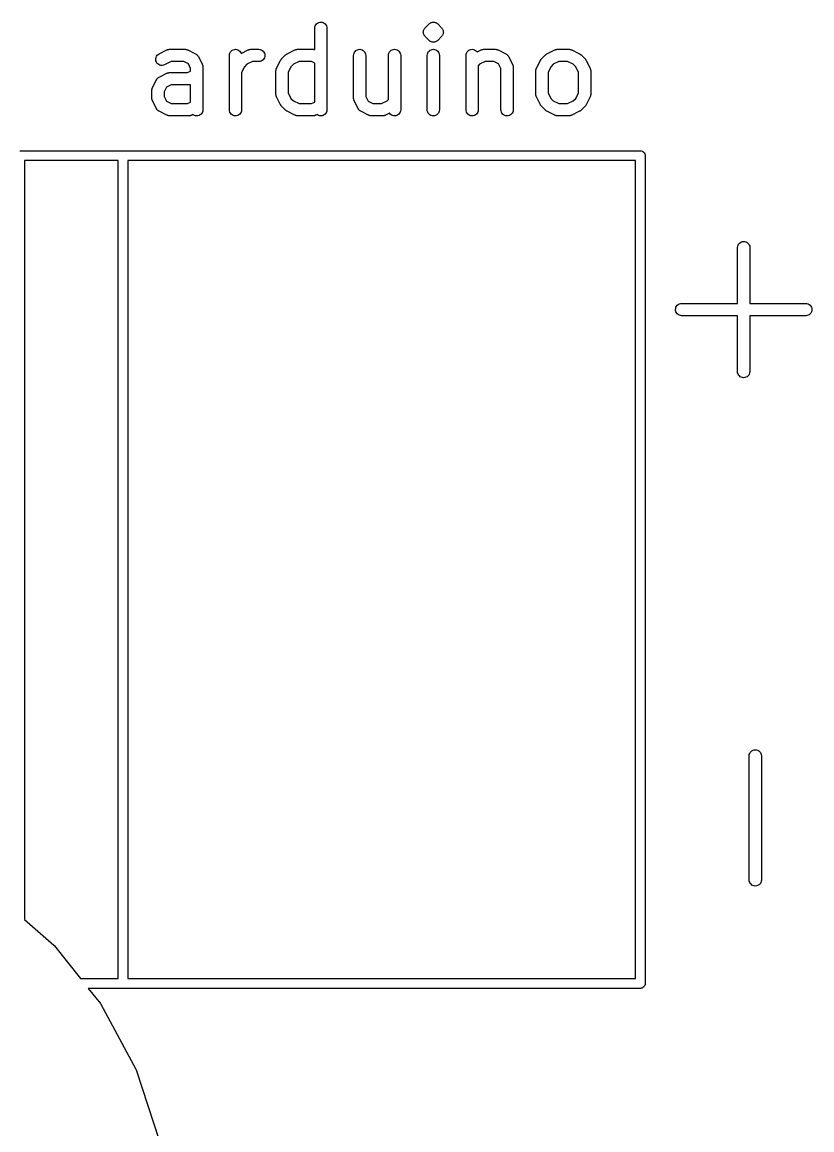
# Model space of a CAD drawing. Extents: x 85 to 121.7, y -96.4 to -70.
# Drawn here: x 112.05 to 121.74, y -83.58 to -69.99 of the extents above; entities that cross this region are included whole.
import ezdxf

# ---------------------------------------------------------------- set-up
doc = ezdxf.new("R2010")
doc.units = 0
doc.header["$MEASUREMENT"] = 0
doc.layers.add('BLACK', color=7, linetype='CONTINUOUS')

msp = doc.modelspace()

# ---------------------------------------------------------------- linework, layer by layer
at = {"layer": 'BLACK', "linetype": 'CONTINUOUS'}
for p, q in [((115.651, -70.022), (115.66, -70.0108)), ((115.66, -70.0108), (115.672, -70.0016)), ((115.672, -70.0016), (115.685, -69.9948)), ((115.685, -69.9948), (115.699, -69.9907)), ((115.699, -69.9907), (115.713, -69.9894)), ((115.713, -69.9894), (115.728, -69.9909)), ((115.728, -69.9909), (115.742, -69.9952)), ((115.742, -69.9952), (115.755, -70.0022)), ((115.755, -70.0022), (115.766, -70.0115)), ((115.766, -70.0115), (115.775, -70.0229)), ((116.993, -70.059), (117.041, -70.0113)), ((117.041, -70.0108), (117.042, -70.0106)), ((117.041, -70.011), (117.041, -70.0108)), ((117.041, -70.0108), (117.041, -70.0108)), ((117.041, -70.0108), (117.041, -70.0108)), ((117.041, -70.0113), (117.041, -70.011)), ((117.041, -70.011), (117.041, -70.011)), ((117.041, -70.011), (117.041, -70.011)), ((117.042, -70.0106), (117.047, -70.0062)), ((117.047, -70.0062), (117.053, -70.0018)), ((117.053, -70.0015), (117.059, -69.9983)), ((117.053, -70.0016), (117.053, -70.0015)), ((117.053, -70.0017), (117.053, -70.0016)), ((117.053, -70.0016), (117.053, -70.0016)), ((117.053, -70.0018), (117.053, -70.0017)), ((117.059, -69.9983), (117.066, -69.9949)), ((117.066, -69.9947), (117.073, -69.9928)), ((117.066, -69.9948), (117.066, -69.9947)), ((117.066, -69.9949), (117.066, -69.9948)), ((117.066, -69.9948), (117.066, -69.9948)), ((117.066, -69.9949), (117.066, -69.9949)), ((117.073, -69.9928), (117.08, -69.9908)), ((117.08, -69.9907), (117.087, -69.99)), ((117.08, -69.9908), (117.08, -69.9907)), ((117.08, -69.9907), (117.08, -69.9907)), ((117.08, -69.9907), (117.08, -69.9907)), ((117.08, -69.9907), (117.08, -69.9907)), ((117.087, -69.99), (117.094, -69.9894)), ((117.094, -69.9894), (117.094, -69.9894)), ((117.094, -69.9894), (117.095, -69.9894)), ((117.094, -69.9894), (117.094, -69.9894)), ((117.095, -69.9894), (117.095, -69.9894)), ((117.095, -69.9894), (117.102, -69.9901)), ((117.102, -69.9901), (117.109, -69.9909)), ((117.109, -69.9909), (117.109, -69.9909)), ((117.109, -69.9909), (117.109, -69.9909)), ((117.109, -69.9909), (117.109, -69.991)), ((117.109, -69.991), (117.109, -69.991)), ((117.109, -69.991), (117.116, -69.9931)), ((117.116, -69.9931), (117.123, -69.9951)), ((117.123, -69.9951), (117.123, -69.9952)), ((117.123, -69.9952), (117.123, -69.9952)), ((117.123, -69.9952), (117.123, -69.9953)), ((117.123, -69.9953), (117.123, -69.9953)), ((117.123, -69.9953), (117.129, -69.9987)), ((117.129, -69.9987), (117.136, -70.0021)), ((117.136, -70.0021), (117.136, -70.0021)), ((117.136, -70.0021), (117.136, -70.0022)), ((117.136, -70.0022), (117.136, -70.0023)), ((117.136, -70.0023), (117.136, -70.0023)), ((117.136, -70.0023), (117.141, -70.0069)), ((117.141, -70.0069), (117.147, -70.0113)), ((117.147, -70.0113), (117.195, -70.059)), ((115.638, -70.0633), (115.64, -70.0488)), ((115.638, -70.0644), (115.638, -70.0633)), ((115.638, -70.3255), (115.638, -70.0644)), ((115.64, -70.0488), (115.644, -70.0348)), ((115.644, -70.0348), (115.651, -70.022)), ((115.775, -70.0229), (115.782, -70.0358)), ((115.782, -70.0358), (115.787, -70.0498)), ((115.787, -70.0498), (115.788, -70.0644)), ((115.788, -70.0644), (115.788, -71.0644)), ((116.971, -70.1112), (116.972, -70.1042)), ((116.971, -70.1115), (116.971, -70.1112)), ((116.971, -70.1117), (116.971, -70.1115)), ((116.972, -70.1187), (116.971, -70.1117)), ((116.972, -70.1042), (116.973, -70.0972)), ((116.973, -70.1258), (116.972, -70.1187)), ((116.973, -70.0967), (116.975, -70.0899)), ((116.973, -70.0969), (116.973, -70.0967)), ((116.973, -70.0972), (116.973, -70.0969)), ((116.973, -70.1261), (116.973, -70.1258)), ((116.973, -70.1263), (116.973, -70.1261)), ((116.975, -70.133), (116.973, -70.1263)), ((116.975, -70.0899), (116.977, -70.0832)), ((116.977, -70.1399), (116.975, -70.133)), ((116.977, -70.0827), (116.981, -70.0765)), ((116.977, -70.0829), (116.977, -70.0827)), ((116.977, -70.0832), (116.977, -70.0829)), ((116.977, -70.1401), (116.977, -70.1399)), ((116.977, -70.1403), (116.977, -70.1401)), ((116.98, -70.1466), (116.977, -70.1403)), ((116.983, -70.1528), (116.98, -70.1466)), ((116.981, -70.0765), (116.984, -70.0703)), ((116.984, -70.0698), (116.989, -70.0644)), ((116.984, -70.0701), (116.984, -70.0698)), ((116.984, -70.0703), (116.984, -70.0701)), ((116.989, -70.0644), (116.993, -70.059)), ((117.195, -70.059), (117.195, -70.0593)), ((117.195, -70.0593), (117.195, -70.0593)), ((117.195, -70.0593), (117.195, -70.0593)), ((117.195, -70.0593), (117.195, -70.0597)), ((117.195, -70.0597), (117.2, -70.0653)), ((117.2, -70.0653), (117.204, -70.0707)), ((117.204, -70.0707), (117.204, -70.0709)), ((117.204, -70.0709), (117.204, -70.0712)), ((117.204, -70.0712), (117.208, -70.0775)), ((117.207, -70.1475), (117.204, -70.1537)), ((117.211, -70.1413), (117.207, -70.1475)), ((117.208, -70.0775), (117.211, -70.0837)), ((117.211, -70.0837), (117.211, -70.0839)), ((117.211, -70.0839), (117.211, -70.0841)), ((117.211, -70.0841), (117.213, -70.091)), ((117.213, -70.134), (117.211, -70.1408)), ((117.211, -70.1408), (117.211, -70.1411)), ((117.211, -70.1411), (117.211, -70.1413)), ((117.213, -70.091), (117.215, -70.0977)), ((117.215, -70.1273), (117.213, -70.134)), ((117.215, -70.0977), (117.215, -70.0979)), ((117.215, -70.0979), (117.215, -70.0982)), ((117.215, -70.0982), (117.216, -70.1052)), ((117.216, -70.1197), (117.215, -70.1268)), ((117.215, -70.1268), (117.215, -70.1271)), ((117.215, -70.1271), (117.215, -70.1273)), ((117.216, -70.1052), (117.217, -70.1123)), ((117.217, -70.1123), (117.216, -70.1125)), ((117.216, -70.1125), (117.217, -70.1128)), ((117.217, -70.1128), (117.216, -70.1197)), ((116.984, -70.1531), (116.983, -70.1528)), ((116.984, -70.1533), (116.984, -70.1531)), ((116.988, -70.1588), (116.984, -70.1533)), ((116.993, -70.1643), (116.988, -70.1588)), ((116.993, -70.1646), (116.993, -70.1643)), ((116.993, -70.1647), (116.993, -70.1646)), ((116.993, -70.165), (116.993, -70.1647)), ((116.993, -70.1647), (116.993, -70.1647)), ((117.041, -70.2127), (116.993, -70.165)), ((117.046, -70.2171), (117.041, -70.2127)), ((117.052, -70.2217), (117.046, -70.2171)), ((117.052, -70.2218), (117.052, -70.2217)), ((117.052, -70.2217), (117.052, -70.2217)), ((117.052, -70.2219), (117.052, -70.2218)), ((117.058, -70.2252), (117.052, -70.2219)), ((117.052, -70.2219), (117.052, -70.2219)), ((117.065, -70.2287), (117.058, -70.2252)), ((117.065, -70.2288), (117.065, -70.2287)), ((117.065, -70.2287), (117.065, -70.2287)), ((117.065, -70.2289), (117.065, -70.2288)), ((117.065, -70.2288), (117.065, -70.2288)), ((117.072, -70.2309), (117.065, -70.2289)), ((117.079, -70.233), (117.072, -70.2309)), ((117.079, -70.2331), (117.079, -70.233)), ((117.079, -70.233), (117.079, -70.233)), ((117.086, -70.2339), (117.079, -70.2331)), ((117.079, -70.2331), (117.079, -70.2331)), ((117.079, -70.2331), (117.079, -70.2331)), ((117.093, -70.2346), (117.086, -70.2339)), ((117.094, -70.2346), (117.093, -70.2346)), ((117.093, -70.2346), (117.093, -70.2346)), ((117.093, -70.2346), (117.093, -70.2346)), ((117.101, -70.234), (117.094, -70.2346)), ((117.094, -70.2346), (117.094, -70.2346)), ((117.108, -70.2333), (117.101, -70.234)), ((117.115, -70.2313), (117.108, -70.2332)), ((117.108, -70.2332), (117.108, -70.2333)), ((117.108, -70.2333), (117.108, -70.2333)), ((117.108, -70.2333), (117.108, -70.2333)), ((117.108, -70.2333), (117.108, -70.2333)), ((117.122, -70.2293), (117.115, -70.2313)), ((117.128, -70.2258), (117.122, -70.2291)), ((117.122, -70.2291), (117.122, -70.2291)), ((117.122, -70.2291), (117.122, -70.2292)), ((117.122, -70.2292), (117.122, -70.2292)), ((117.122, -70.2292), (117.122, -70.2293)), ((117.135, -70.2225), (117.128, -70.2258)), ((117.141, -70.2178), (117.135, -70.2222)), ((117.135, -70.2222), (117.135, -70.2223)), ((117.135, -70.2223), (117.135, -70.2224)), ((117.135, -70.2224), (117.135, -70.2224)), ((117.135, -70.2224), (117.135, -70.2225)), ((117.146, -70.2134), (117.141, -70.2178)), ((117.147, -70.213), (117.146, -70.2132)), ((117.146, -70.2132), (117.146, -70.2132)), ((117.146, -70.2132), (117.146, -70.2132)), ((117.146, -70.2132), (117.146, -70.2134)), ((117.195, -70.165), (117.147, -70.2127)), ((117.147, -70.2127), (117.147, -70.213)), ((117.147, -70.213), (117.147, -70.213)), ((117.147, -70.213), (117.147, -70.213)), ((117.199, -70.1596), (117.195, -70.165)), ((117.204, -70.1542), (117.199, -70.1596)), ((117.204, -70.1537), (117.204, -70.1539)), ((117.204, -70.1539), (117.204, -70.1542)), ((113.686, -70.4356), (113.69, -70.4214)), ((113.69, -70.4214), (113.696, -70.408)), ((113.696, -70.408), (113.704, -70.3961)), ((113.704, -70.3961), (113.715, -70.386)), ((113.715, -70.386), (113.727, -70.3783)), ((113.727, -70.3783), (113.822, -70.3306)), ((113.822, -70.3306), (113.823, -70.3302)), ((113.823, -70.3302), (113.825, -70.3294)), ((113.825, -70.3294), (113.827, -70.3284)), ((113.827, -70.3284), (113.832, -70.3269)), ((113.832, -70.3269), (113.837, -70.3251)), ((113.837, -70.3251), (113.839, -70.3248)), ((113.839, -70.3248), (113.841, -70.3241)), ((113.841, -70.3241), (113.846, -70.3236)), ((113.846, -70.3236), (113.851, -70.3228)), ((113.851, -70.3228), (113.854, -70.3229)), ((113.854, -70.3229), (113.856, -70.3227)), ((113.856, -70.3227), (114.046, -70.3227)), ((114.046, -70.3227), (114.047, -70.3227)), ((114.047, -70.3227), (114.05, -70.323)), ((114.05, -70.323), (114.052, -70.3229)), ((114.052, -70.3229), (114.057, -70.3238)), ((114.057, -70.3238), (114.062, -70.3244)), ((114.062, -70.3244), (114.064, -70.325)), ((114.064, -70.325), (114.066, -70.3254)), ((114.066, -70.3254), (114.071, -70.3272)), ((114.071, -70.3272), (114.076, -70.3288)), ((114.076, -70.3288), (114.078, -70.3298)), ((114.078, -70.3298), (114.08, -70.3306)), ((114.08, -70.3306), (114.175, -70.3783)), ((114.175, -70.3783), (114.176, -70.3787)), ((114.176, -70.3787), (114.177, -70.3796)), ((114.177, -70.3796), (114.179, -70.3803)), ((114.179, -70.3803), (114.183, -70.3836)), ((114.183, -70.3836), (114.188, -70.3867)), ((114.188, -70.3867), (114.189, -70.3878)), ((114.189, -70.3878), (114.191, -70.3888)), ((114.191, -70.3888), (114.195, -70.3929)), ((114.195, -70.3929), (114.199, -70.3969)), ((114.199, -70.3969), (114.2, -70.3982)), ((114.2, -70.3982), (114.201, -70.3994)), ((114.201, -70.3994), (114.204, -70.4042)), ((114.204, -70.4042), (114.207, -70.4089)), ((114.207, -70.4089), (114.208, -70.4104)), ((114.208, -70.4104), (114.209, -70.4118)), ((114.209, -70.4118), (114.256, -70.507)), ((114.59, -70.3967), (114.592, -70.3821)), ((114.59, -70.3977), (114.59, -70.3967)), ((114.59, -71.0644), (114.59, -70.3977)), ((114.592, -70.3821), (114.596, -70.3682)), ((114.596, -70.3682), (114.603, -70.3553)), ((114.603, -70.3553), (114.613, -70.3441)), ((114.613, -70.3441), (114.624, -70.335)), ((114.624, -70.335), (114.637, -70.3282)), ((114.637, -70.3282), (114.651, -70.324)), ((114.651, -70.324), (114.666, -70.3227)), ((114.666, -70.3227), (114.68, -70.3242)), ((114.68, -70.3242), (114.694, -70.3286)), ((114.694, -70.3286), (114.707, -70.3355)), ((114.707, -70.3355), (114.719, -70.3449)), ((114.719, -70.3449), (114.728, -70.3562)), ((114.728, -70.3562), (114.735, -70.3691)), ((114.735, -70.3691), (114.736, -70.3737)), ((114.736, -70.3737), (114.822, -70.3306)), ((114.822, -70.3306), (114.823, -70.3302)), ((114.823, -70.3302), (114.825, -70.3294)), ((114.825, -70.3294), (114.827, -70.3284)), ((114.827, -70.3284), (114.832, -70.3269)), ((114.832, -70.3269), (114.837, -70.3251)), ((114.837, -70.3251), (114.839, -70.3248)), ((114.839, -70.3248), (114.841, -70.3241)), ((114.841, -70.3241), (114.846, -70.3236)), ((114.846, -70.3236), (114.851, -70.3228)), ((114.851, -70.3228), (114.854, -70.3229)), ((114.854, -70.3229), (114.856, -70.3227)), ((114.856, -70.3227), (114.951, -70.3227)), ((114.951, -70.3227), (114.952, -70.3227)), ((114.952, -70.3227), (114.967, -70.3244)), ((114.967, -70.3244), (114.981, -70.3288)), ((114.981, -70.3288), (114.993, -70.3358)), ((114.993, -70.3358), (115.005, -70.3452)), ((115.005, -70.3452), (115.014, -70.3566)), ((115.014, -70.3566), (115.021, -70.3696)), ((115.025, -70.4128), (115.02, -70.4268)), ((115.021, -70.3696), (115.025, -70.3837)), ((115.025, -70.3837), (115.026, -70.3982)), ((115.026, -70.3982), (115.025, -70.4128)), ((115.231, -70.4399), (115.279, -70.3923)), ((115.279, -70.3923), (115.28, -70.3916)), ((115.28, -70.3916), (115.283, -70.3889)), ((115.283, -70.3889), (115.286, -70.386)), ((115.286, -70.386), (115.289, -70.3844)), ((115.289, -70.3844), (115.291, -70.3824)), ((115.291, -70.3824), (115.295, -70.3805)), ((115.295, -70.3805), (115.298, -70.3783)), ((115.298, -70.3783), (115.394, -70.3306)), ((115.394, -70.3306), (115.395, -70.3302)), ((115.395, -70.3302), (115.397, -70.3294)), ((115.397, -70.3294), (115.399, -70.3284)), ((115.399, -70.3284), (115.404, -70.3269)), ((115.404, -70.3269), (115.408, -70.3251)), ((115.408, -70.3251), (115.411, -70.3248)), ((115.411, -70.3248), (115.413, -70.3241)), ((115.413, -70.3241), (115.418, -70.3236)), ((115.418, -70.3236), (115.423, -70.3228)), ((115.423, -70.3228), (115.425, -70.3229)), ((115.425, -70.3229), (115.427, -70.3227)), ((115.427, -70.3227), (115.618, -70.3227)), ((115.618, -70.3227), (115.619, -70.3227)), ((115.619, -70.3227), (115.621, -70.323)), ((115.621, -70.323), (115.623, -70.3229)), ((115.623, -70.3229), (115.628, -70.3238)), ((115.628, -70.3238), (115.633, -70.3244)), ((115.633, -70.3244), (115.635, -70.325)), ((115.635, -70.325), (115.638, -70.3254)), ((115.638, -70.3254), (115.638, -70.3255)), ((116.114, -70.3967), (116.116, -70.3821)), ((116.114, -70.3977), (116.114, -70.3967)), ((116.114, -70.9215), (116.114, -70.3977)), ((116.116, -70.3821), (116.12, -70.3682)), ((116.12, -70.3682), (116.127, -70.3553)), ((116.127, -70.3553), (116.137, -70.3441)), ((116.137, -70.3441), (116.148, -70.335)), ((116.148, -70.335), (116.161, -70.3282)), ((116.161, -70.3282), (116.175, -70.324)), ((116.175, -70.324), (116.19, -70.3227)), ((116.19, -70.3227), (116.204, -70.3242)), ((116.204, -70.3242), (116.218, -70.3286)), ((116.218, -70.3286), (116.231, -70.3355)), ((116.231, -70.3355), (116.242, -70.3449)), ((116.242, -70.3449), (116.252, -70.3562)), ((116.252, -70.3562), (116.258, -70.3691)), ((116.258, -70.3691), (116.263, -70.3831)), ((116.263, -70.3831), (116.264, -70.3977)), ((116.264, -70.3977), (116.264, -70.9038)), ((116.543, -70.3967), (116.544, -70.3821)), ((116.543, -70.3977), (116.543, -70.3967)), ((116.543, -70.9381), (116.543, -70.3977)), ((116.544, -70.3821), (116.549, -70.3682)), ((116.549, -70.3682), (116.556, -70.3553)), ((116.556, -70.3553), (116.565, -70.3441)), ((116.565, -70.3441), (116.577, -70.335)), ((116.577, -70.335), (116.59, -70.3282)), ((116.59, -70.3282), (116.604, -70.324)), ((116.604, -70.324), (116.618, -70.3227)), ((116.618, -70.3227), (116.633, -70.3242)), ((116.633, -70.3242), (116.647, -70.3286)), ((116.647, -70.3286), (116.66, -70.3355)), ((116.66, -70.3355), (116.671, -70.3449)), ((116.671, -70.3449), (116.68, -70.3562)), ((116.68, -70.3562), (116.687, -70.3691)), ((116.687, -70.3691), (116.691, -70.3831)), ((116.691, -70.3831), (116.693, -70.3977)), ((116.693, -70.3977), (116.693, -71.0644)), ((117.019, -70.3967), (117.021, -70.3821)), ((117.019, -70.3977), (117.019, -70.3967)), ((117.019, -71.0644), (117.019, -70.3977)), ((117.021, -70.3821), (117.025, -70.3682)), ((117.025, -70.3682), (117.032, -70.3553)), ((117.032, -70.3553), (117.041, -70.3441)), ((117.041, -70.3441), (117.053, -70.335)), ((117.053, -70.335), (117.066, -70.3282)), ((117.066, -70.3282), (117.08, -70.324)), ((117.08, -70.324), (117.094, -70.3227)), ((117.094, -70.3227), (117.109, -70.3242)), ((117.109, -70.3242), (117.123, -70.3286)), ((117.123, -70.3286), (117.136, -70.3355)), ((117.136, -70.3355), (117.147, -70.3449)), ((117.147, -70.3449), (117.156, -70.3562)), ((117.156, -70.3562), (117.163, -70.3691)), ((117.163, -70.3691), (117.167, -70.3831)), ((117.167, -70.3831), (117.169, -70.3977)), ((117.169, -70.3977), (117.169, -71.0644)), ((117.495, -70.3967), (117.497, -70.3821)), ((117.495, -70.3977), (117.495, -70.3967)), ((117.495, -71.0644), (117.495, -70.3977)), ((117.497, -70.3821), (117.501, -70.3682)), ((117.501, -70.3682), (117.508, -70.3553)), ((117.508, -70.3553), (117.518, -70.3441)), ((117.518, -70.3441), (117.529, -70.335)), ((117.529, -70.335), (117.542, -70.3282)), ((117.542, -70.3282), (117.556, -70.324)), ((117.556, -70.324), (117.571, -70.3227)), ((117.571, -70.3227), (117.585, -70.3242)), ((117.585, -70.3242), (117.599, -70.3286)), ((117.599, -70.3286), (117.612, -70.3355)), ((117.612, -70.3355), (117.623, -70.3449)), ((117.623, -70.3449), (117.631, -70.3547)), ((117.631, -70.3547), (117.679, -70.3306)), ((117.679, -70.3306), (117.68, -70.3302)), ((117.68, -70.3302), (117.682, -70.3294)), ((117.682, -70.3294), (117.684, -70.3284)), ((117.684, -70.3284), (117.689, -70.3269)), ((117.689, -70.3269), (117.694, -70.3251)), ((117.694, -70.3251), (117.696, -70.3248)), ((117.696, -70.3248), (117.698, -70.3241)), ((117.698, -70.3241), (117.703, -70.3236)), ((117.703, -70.3236), (117.709, -70.3228)), ((117.709, -70.3228), (117.711, -70.3229)), ((117.711, -70.3229), (117.713, -70.3227)), ((117.713, -70.3227), (117.856, -70.3227)), ((117.856, -70.3227), (117.857, -70.3227)), ((117.857, -70.3227), (117.859, -70.323)), ((117.859, -70.323), (117.861, -70.3229)), ((117.861, -70.3229), (117.866, -70.3238)), ((117.866, -70.3238), (117.871, -70.3244)), ((117.871, -70.3244), (117.874, -70.325)), ((117.874, -70.325), (117.876, -70.3254)), ((117.876, -70.3254), (117.88, -70.3272)), ((117.88, -70.3272), (117.885, -70.3288)), ((117.885, -70.3288), (117.887, -70.3298)), ((117.887, -70.3298), (117.889, -70.3306)), ((117.889, -70.3306), (117.985, -70.3783)), ((117.985, -70.3783), (117.986, -70.3787)), ((117.986, -70.3787), (117.987, -70.3796)), ((117.987, -70.3796), (117.988, -70.3803)), ((117.988, -70.3803), (117.993, -70.3836)), ((117.993, -70.3836), (117.998, -70.3867)), ((117.998, -70.3867), (117.999, -70.3878)), ((117.999, -70.3878), (118, -70.3888)), ((118, -70.3888), (118.004, -70.3929)), ((118.004, -70.3929), (118.008, -70.3969)), ((118.008, -70.3969), (118.009, -70.3982)), ((118.009, -70.3982), (118.01, -70.3994)), ((118.01, -70.3994), (118.013, -70.4042)), ((118.013, -70.4042), (118.017, -70.4089)), ((118.017, -70.4089), (118.017, -70.4104)), ((118.017, -70.4104), (118.018, -70.4118)), ((118.018, -70.4118), (118.066, -70.507)), ((118.422, -70.4399), (118.469, -70.3923)), ((118.469, -70.3923), (118.47, -70.3916)), ((118.47, -70.3916), (118.473, -70.3889)), ((118.473, -70.3889), (118.477, -70.386)), ((118.477, -70.386), (118.479, -70.3844)), ((118.479, -70.3844), (118.482, -70.3824)), ((118.482, -70.3824), (118.485, -70.3805)), ((118.485, -70.3805), (118.489, -70.3783)), ((118.489, -70.3783), (118.584, -70.3306)), ((118.584, -70.3306), (118.585, -70.3302)), ((118.585, -70.3302), (118.587, -70.3294)), ((118.587, -70.3294), (118.589, -70.3284)), ((118.589, -70.3284), (118.594, -70.3269)), ((118.594, -70.3269), (118.599, -70.3251)), ((118.599, -70.3251), (118.601, -70.3248)), ((118.601, -70.3248), (118.603, -70.3241)), ((118.603, -70.3241), (118.608, -70.3236)), ((118.608, -70.3236), (118.613, -70.3228)), ((118.613, -70.3228), (118.616, -70.3229)), ((118.616, -70.3229), (118.618, -70.3227)), ((118.618, -70.3227), (118.761, -70.3227)), ((118.761, -70.3227), (118.762, -70.3227)), ((118.762, -70.3227), (118.764, -70.323)), ((118.764, -70.323), (118.766, -70.3229)), ((118.766, -70.3229), (118.771, -70.3238)), ((118.771, -70.3238), (118.776, -70.3244)), ((118.776, -70.3244), (118.778, -70.325)), ((118.778, -70.325), (118.78, -70.3254)), ((118.78, -70.3254), (118.785, -70.3272)), ((118.785, -70.3272), (118.79, -70.3288)), ((118.79, -70.3288), (118.792, -70.3298)), ((118.792, -70.3298), (118.794, -70.3306)), ((118.794, -70.3306), (118.889, -70.3783)), ((118.889, -70.3783), (118.89, -70.3787)), ((118.89, -70.3787), (118.894, -70.381)), ((118.894, -70.381), (118.898, -70.383)), ((118.898, -70.383), (118.9, -70.385)), ((118.9, -70.385), (118.903, -70.3867)), ((118.903, -70.3867), (118.906, -70.3896)), ((118.906, -70.3896), (118.909, -70.3923)), ((118.909, -70.3923), (118.956, -70.4399)), ((113.686, -70.4503), (113.686, -70.4356)), ((113.688, -70.4647), (113.686, -70.4503)), ((113.693, -70.4784), (113.688, -70.4647)), ((113.701, -70.4908), (113.693, -70.4784)), ((113.711, -70.5016), (113.701, -70.4908)), ((113.723, -70.5101), (113.711, -70.5016)), ((113.736, -70.5162), (113.723, -70.5101)), ((113.75, -70.5196), (113.736, -70.5162)), ((113.765, -70.5202), (113.75, -70.5196)), ((113.779, -70.5179), (113.765, -70.5202)), ((113.793, -70.5129), (113.779, -70.5179)), ((113.794, -70.5124), (113.793, -70.5129)), ((113.874, -70.4727), (113.794, -70.5124)), ((114.029, -70.4727), (113.874, -70.4727)), ((114.086, -70.5012), (114.029, -70.4727)), ((114.114, -70.5583), (114.086, -70.5012)), ((114.114, -70.5895), (114.114, -70.5583)), ((114.256, -70.507), (114.257, -70.508)), ((114.257, -70.508), (114.257, -70.51)), ((114.257, -70.51), (114.258, -70.512)), ((114.258, -70.512), (114.26, -70.5169)), ((114.26, -70.5169), (114.262, -70.5217)), ((114.262, -70.5217), (114.262, -70.5239)), ((114.262, -70.5239), (114.263, -70.526)), ((114.263, -70.526), (114.263, -70.5311)), ((114.263, -70.5311), (114.264, -70.5362)), ((114.264, -70.5362), (114.264, -70.5384)), ((114.264, -70.5384), (114.264, -70.5406)), ((114.264, -70.5406), (114.264, -71.0644)), ((114.775, -70.5374), (114.74, -70.6059)), ((114.805, -70.507), (114.775, -70.5374)), ((114.874, -70.4727), (114.805, -70.507)), ((114.951, -70.4727), (114.874, -70.4727)), ((114.966, -70.4713), (114.951, -70.4727)), ((114.98, -70.4671), (114.966, -70.4713)), ((114.993, -70.4602), (114.98, -70.4671)), ((115.004, -70.4509), (114.993, -70.4602)), ((115.013, -70.4397), (115.004, -70.4509)), ((115.02, -70.4268), (115.013, -70.4397)), ((115.168, -70.5586), (115.169, -70.5567)), ((115.169, -70.5567), (115.17, -70.5546)), ((115.17, -70.5546), (115.217, -70.4594)), ((115.217, -70.4594), (115.218, -70.4585)), ((115.218, -70.4585), (115.22, -70.4549)), ((115.22, -70.4549), (115.222, -70.4512)), ((115.222, -70.4512), (115.224, -70.4488)), ((115.224, -70.4488), (115.226, -70.4462)), ((115.226, -70.4462), (115.229, -70.4432)), ((115.229, -70.4432), (115.231, -70.4399)), ((115.346, -70.5374), (115.312, -70.6059)), ((115.376, -70.507), (115.346, -70.5374)), ((115.445, -70.4727), (115.376, -70.507)), ((115.6, -70.4727), (115.445, -70.4727)), ((115.638, -70.4917), (115.6, -70.4727)), ((115.638, -70.9704), (115.638, -70.4917)), ((117.662, -70.507), (117.645, -70.524)), ((117.645, -70.524), (117.645, -71.0644)), ((117.731, -70.4727), (117.662, -70.507)), ((117.838, -70.4727), (117.731, -70.4727)), ((117.895, -70.5012), (117.838, -70.4727)), ((117.924, -70.5583), (117.895, -70.5012)), ((117.924, -71.0644), (117.924, -70.5583)), ((118.066, -70.507), (118.066, -70.508)), ((118.066, -70.508), (118.067, -70.51)), ((118.067, -70.51), (118.068, -70.512)), ((118.068, -70.512), (118.069, -70.5169)), ((118.069, -70.5169), (118.071, -70.5217)), ((118.071, -70.5217), (118.072, -70.5239)), ((118.072, -70.5239), (118.072, -70.526)), ((118.072, -70.526), (118.073, -70.5311)), ((118.073, -70.5311), (118.074, -70.5362)), ((118.074, -70.5362), (118.073, -70.5384)), ((118.073, -70.5384), (118.074, -70.5406)), ((118.074, -70.5406), (118.074, -71.0644)), ((118.358, -70.5586), (118.359, -70.5567)), ((118.359, -70.5567), (118.36, -70.5546)), ((118.36, -70.5546), (118.408, -70.4594)), ((118.408, -70.4585), (118.411, -70.4549)), ((118.408, -70.4594), (118.408, -70.4585)), ((118.411, -70.4549), (118.413, -70.4512)), ((118.413, -70.4512), (118.415, -70.4488)), ((118.415, -70.4488), (118.416, -70.4462)), ((118.416, -70.4462), (118.419, -70.4432)), ((118.419, -70.4432), (118.422, -70.4399)), ((118.536, -70.5374), (118.502, -70.6059)), ((118.567, -70.507), (118.536, -70.5374)), ((118.635, -70.4727), (118.567, -70.507)), ((118.743, -70.4727), (118.635, -70.4727)), ((118.811, -70.507), (118.743, -70.4727)), ((118.842, -70.5374), (118.811, -70.507)), ((118.876, -70.6059), (118.842, -70.5374)), ((118.956, -70.4399), (118.957, -70.4407)), ((118.957, -70.4407), (118.96, -70.444)), ((118.96, -70.444), (118.963, -70.447)), ((118.963, -70.447), (118.964, -70.4497)), ((118.964, -70.4497), (118.966, -70.4521)), ((118.966, -70.4521), (118.968, -70.4558)), ((118.968, -70.4558), (118.971, -70.4594)), ((118.971, -70.4594), (119.018, -70.5546)), ((119.018, -70.5546), (119.019, -70.5556)), ((119.019, -70.5556), (119.019, -70.5577)), ((119.019, -70.5577), (119.02, -70.5596)), ((113.695, -70.6952), (113.696, -70.6937)), ((113.696, -70.6937), (113.699, -70.6891)), ((113.699, -70.6891), (113.702, -70.6843)), ((113.702, -70.6843), (113.703, -70.6831)), ((113.703, -70.6831), (113.704, -70.6818)), ((113.704, -70.6818), (113.708, -70.6779)), ((113.708, -70.6779), (113.712, -70.6738)), ((113.712, -70.6738), (113.713, -70.6729)), ((113.713, -70.6729), (113.715, -70.6718)), ((113.715, -70.6718), (113.719, -70.6687)), ((113.719, -70.6687), (113.724, -70.6655)), ((113.724, -70.6655), (113.726, -70.6648)), ((113.726, -70.6648), (113.727, -70.664)), ((113.727, -70.664), (113.822, -70.6163)), ((113.822, -70.6163), (113.823, -70.6159)), ((113.823, -70.6159), (113.825, -70.6151)), ((113.825, -70.6151), (113.827, -70.6141)), ((113.827, -70.6141), (113.832, -70.6126)), ((113.832, -70.6126), (113.837, -70.6108)), ((113.837, -70.6108), (113.839, -70.6105)), ((113.839, -70.6105), (113.841, -70.6099)), ((113.841, -70.6099), (113.846, -70.6094)), ((113.846, -70.6094), (113.851, -70.6086)), ((113.851, -70.6086), (113.854, -70.6086)), ((113.854, -70.6086), (113.856, -70.6084)), ((113.856, -70.6084), (114.076, -70.6084)), ((114.076, -70.6084), (114.114, -70.5895)), ((114.74, -70.6059), (114.74, -71.0644)), ((115.162, -70.5827), (115.163, -70.5777)), ((115.162, -70.5849), (115.162, -70.5827)), ((115.162, -70.5871), (115.162, -70.5849)), ((115.162, -70.5882), (115.162, -70.5871)), ((115.162, -70.8739), (115.162, -70.5882)), ((115.163, -70.5726), (115.164, -70.5705)), ((115.163, -70.5777), (115.163, -70.5726)), ((115.164, -70.5683), (115.166, -70.5635)), ((115.164, -70.5705), (115.164, -70.5683)), ((115.166, -70.5635), (115.168, -70.5586)), ((115.312, -70.6059), (115.312, -70.8562)), ((118.352, -70.5827), (118.353, -70.5777)), ((118.352, -70.5849), (118.352, -70.5827)), ((118.352, -70.5871), (118.352, -70.5849)), ((118.352, -70.5882), (118.352, -70.5871)), ((118.352, -70.8739), (118.352, -70.5882)), ((118.353, -70.5777), (118.354, -70.5726)), ((118.354, -70.5726), (118.355, -70.5705)), ((118.355, -70.5683), (118.357, -70.5635)), ((118.355, -70.5705), (118.355, -70.5683)), ((118.357, -70.5635), (118.358, -70.5586)), ((118.502, -70.6059), (118.502, -70.8562)), ((118.876, -70.8562), (118.876, -70.6059)), ((119.02, -70.5596), (119.022, -70.5645)), ((119.022, -70.5645), (119.024, -70.5693)), ((119.024, -70.5693), (119.024, -70.5715)), ((119.024, -70.5715), (119.025, -70.5736)), ((119.025, -70.5736), (119.025, -70.5787)), ((119.025, -70.5787), (119.026, -70.5838)), ((119.026, -70.5838), (119.026, -70.586)), ((119.026, -70.586), (119.026, -70.5882)), ((119.026, -70.5882), (119.026, -70.8739)), ((113.638, -70.8208), (113.639, -70.8158)), ((113.638, -70.823), (113.638, -70.8208)), ((113.638, -70.8252), (113.638, -70.823)), ((113.638, -70.8263), (113.638, -70.8252)), ((113.638, -70.9215), (113.638, -70.8263)), ((113.639, -70.8158), (113.64, -70.8107)), ((113.64, -70.8086), (113.641, -70.8064)), ((113.64, -70.8107), (113.64, -70.8086)), ((113.641, -70.8064), (113.642, -70.8016)), ((113.642, -70.8016), (113.644, -70.7967)), ((113.644, -70.7967), (113.645, -70.7948)), ((113.645, -70.7948), (113.646, -70.7927)), ((113.646, -70.7927), (113.693, -70.6975)), ((113.693, -70.6975), (113.694, -70.6966)), ((113.694, -70.6966), (113.695, -70.6952)), ((113.816, -70.7869), (113.788, -70.844)), ((113.874, -70.7584), (113.816, -70.7869)), ((114.094, -70.7584), (113.874, -70.7584)), ((114.096, -70.7582), (114.094, -70.7584)), ((114.098, -70.7583), (114.096, -70.7582)), ((114.103, -70.7575), (114.098, -70.7583)), ((114.108, -70.757), (114.103, -70.7575)), ((114.111, -70.7564), (114.108, -70.757)), ((114.113, -70.756), (114.111, -70.7564)), ((114.114, -70.7555), (114.113, -70.756)), ((114.114, -70.9704), (114.114, -70.7555)), ((113.638, -70.9237), (113.638, -70.9215)), ((113.638, -70.9259), (113.638, -70.9237)), ((113.639, -70.931), (113.638, -70.9259)), ((113.639, -70.9361), (113.639, -70.931)), ((113.64, -70.9382), (113.639, -70.9361)), ((113.64, -70.9404), (113.64, -70.9382)), ((113.642, -70.9452), (113.64, -70.9404)), ((113.644, -70.9501), (113.642, -70.9452)), ((113.645, -70.9521), (113.644, -70.9501)), ((113.645, -70.9541), (113.645, -70.9521)), ((113.646, -70.9551), (113.645, -70.9541)), ((113.693, -71.0503), (113.646, -70.9551)), ((113.788, -70.844), (113.788, -70.9038)), ((113.788, -70.9038), (113.816, -70.9609)), ((113.816, -70.9609), (113.874, -70.9894)), ((115.162, -70.8761), (115.162, -70.8739)), ((115.162, -70.8783), (115.162, -70.8761)), ((115.163, -70.8834), (115.162, -70.8783)), ((115.163, -70.8885), (115.163, -70.8834)), ((115.164, -70.8906), (115.163, -70.8885)), ((115.164, -70.8928), (115.164, -70.8906)), ((115.166, -70.8976), (115.164, -70.8928)), ((115.167, -70.9025), (115.166, -70.8976)), ((115.168, -70.9044), (115.167, -70.9025)), ((115.169, -70.9065), (115.168, -70.9044)), ((115.17, -70.9074), (115.169, -70.9065)), ((115.217, -71.0027), (115.17, -70.9074)), ((115.312, -70.8562), (115.346, -70.9247)), ((115.346, -70.9247), (115.376, -70.9551)), ((115.376, -70.9551), (115.445, -70.9894)), ((116.114, -70.9237), (116.114, -70.9215)), ((116.114, -70.9259), (116.114, -70.9237)), ((116.115, -70.931), (116.114, -70.9259)), ((116.116, -70.9361), (116.115, -70.931)), ((116.116, -70.9382), (116.116, -70.9361)), ((116.117, -70.9404), (116.116, -70.9382)), ((116.118, -70.9452), (116.117, -70.9404)), ((116.12, -70.9501), (116.118, -70.9452)), ((116.121, -70.9521), (116.12, -70.9501)), ((116.122, -70.9541), (116.121, -70.9521)), ((116.122, -70.9551), (116.122, -70.9541)), ((116.17, -71.0503), (116.122, -70.9551)), ((116.264, -70.9038), (116.293, -70.9609)), ((116.293, -70.9609), (116.35, -70.9894)), ((116.457, -70.9894), (116.526, -70.9551)), ((116.526, -70.9551), (116.543, -70.9381)), ((118.352, -70.8761), (118.352, -70.8739)), ((118.352, -70.8783), (118.352, -70.8761)), ((118.353, -70.8834), (118.352, -70.8783)), ((118.354, -70.8885), (118.353, -70.8834)), ((118.354, -70.8906), (118.354, -70.8885)), ((118.355, -70.8928), (118.354, -70.8906)), ((118.356, -70.8976), (118.355, -70.8928)), ((118.358, -70.9025), (118.356, -70.8976)), ((118.359, -70.9044), (118.358, -70.9025)), ((118.36, -70.9065), (118.359, -70.9044)), ((118.36, -70.9074), (118.36, -70.9065)), ((118.408, -71.0027), (118.36, -70.9074)), ((118.502, -70.8562), (118.536, -70.9247)), ((118.536, -70.9247), (118.567, -70.9551)), ((118.567, -70.9551), (118.635, -70.9894)), ((118.743, -70.9894), (118.811, -70.9551)), ((118.811, -70.9551), (118.842, -70.9247)), ((118.842, -70.9247), (118.876, -70.8562)), ((119.018, -70.9074), (118.971, -71.0027)), ((119.019, -70.9054), (119.018, -70.9074)), ((119.02, -70.9034), (119.019, -70.9054)), ((119.022, -70.8986), (119.02, -70.9034)), ((119.023, -70.8938), (119.022, -70.8986)), ((119.024, -70.8916), (119.023, -70.8938)), ((119.025, -70.8844), (119.024, -70.8895)), ((119.024, -70.8895), (119.024, -70.8916)), ((119.026, -70.8794), (119.025, -70.8844)), ((119.026, -70.8739), (119.026, -70.875)), ((119.026, -70.875), (119.026, -70.8771)), ((119.026, -70.8771), (119.026, -70.8794)), ((113.694, -71.0517), (113.693, -71.0503)), ((113.695, -71.0532), (113.694, -71.0517)), ((113.698, -71.0579), (113.695, -71.0532)), ((113.701, -71.0627), (113.698, -71.0579)), ((113.702, -71.0639), (113.701, -71.0627)), ((113.703, -71.0652), (113.702, -71.0639)), ((113.707, -71.0692), (113.703, -71.0652)), ((113.711, -71.0733), (113.707, -71.0692)), ((113.713, -71.0743), (113.711, -71.0733)), ((113.714, -71.0754), (113.713, -71.0743)), ((113.719, -71.0785), (113.714, -71.0754)), ((113.723, -71.0818), (113.719, -71.0785)), ((113.725, -71.0825), (113.723, -71.0818)), ((113.726, -71.0834), (113.725, -71.0825)), ((113.727, -71.0838), (113.726, -71.0834)), ((113.822, -71.1315), (113.727, -71.0838)), ((113.874, -70.9894), (114.076, -70.9894)), ((114.076, -70.9894), (114.114, -70.9704)), ((114.258, -71.0939), (114.251, -71.1068)), ((114.263, -71.08), (114.258, -71.0939)), ((114.264, -71.0654), (114.263, -71.08)), ((114.264, -71.0644), (114.264, -71.0654)), ((114.592, -71.0789), (114.59, -71.0644)), ((114.596, -71.093), (114.592, -71.0789)), ((114.603, -71.1059), (114.596, -71.093)), ((114.734, -71.0939), (114.727, -71.1068)), ((114.739, -71.08), (114.734, -71.0939)), ((114.74, -71.0654), (114.739, -71.08)), ((114.74, -71.0644), (114.74, -71.0654)), ((115.22, -71.0062), (115.217, -71.0027)), ((115.221, -71.01), (115.22, -71.0062)), ((115.223, -71.0124), (115.221, -71.01)), ((115.225, -71.0151), (115.223, -71.0124)), ((115.228, -71.0181), (115.225, -71.0151)), ((115.231, -71.0214), (115.228, -71.0181)), ((115.231, -71.0222), (115.231, -71.0214)), ((115.279, -71.0698), (115.231, -71.0222)), ((115.282, -71.0725), (115.279, -71.0698)), ((115.285, -71.0754), (115.282, -71.0725)), ((115.288, -71.0771), (115.285, -71.0754)), ((115.29, -71.0791), (115.288, -71.0771)), ((115.294, -71.0811), (115.29, -71.0791)), ((115.298, -71.0834), (115.294, -71.0811)), ((115.298, -71.0838), (115.298, -71.0834)), ((115.394, -71.1315), (115.298, -71.0838)), ((115.445, -70.9894), (115.6, -70.9894)), ((115.6, -70.9894), (115.638, -70.9704)), ((115.782, -71.0939), (115.775, -71.1068)), ((115.786, -71.08), (115.782, -71.0939)), ((115.788, -71.0654), (115.786, -71.08)), ((115.788, -71.0644), (115.788, -71.0654)), ((116.171, -71.0517), (116.17, -71.0503)), ((116.171, -71.0532), (116.171, -71.0517)), ((116.174, -71.0579), (116.171, -71.0532)), ((116.177, -71.0627), (116.174, -71.0579)), ((116.179, -71.0639), (116.177, -71.0627)), ((116.18, -71.0652), (116.179, -71.0639)), ((116.184, -71.0692), (116.18, -71.0652)), ((116.188, -71.0733), (116.184, -71.0692)), ((116.189, -71.0743), (116.188, -71.0733)), ((116.19, -71.0754), (116.189, -71.0743)), ((116.195, -71.0785), (116.19, -71.0754)), ((116.199, -71.0818), (116.195, -71.0785)), ((116.201, -71.0825), (116.199, -71.0818)), ((116.202, -71.0834), (116.201, -71.0825)), ((116.203, -71.0838), (116.202, -71.0834)), ((116.298, -71.1315), (116.203, -71.0838)), ((116.35, -70.9894), (116.457, -70.9894)), ((116.687, -71.0939), (116.68, -71.1068)), ((116.691, -71.08), (116.687, -71.0939)), ((116.693, -71.0654), (116.691, -71.08)), ((116.693, -71.0644), (116.693, -71.0654)), ((117.02, -71.0789), (117.019, -71.0644)), ((117.025, -71.093), (117.02, -71.0789)), ((117.031, -71.1059), (117.025, -71.093)), ((117.163, -71.0939), (117.156, -71.1068)), ((117.167, -71.08), (117.163, -71.0939)), ((117.169, -71.0654), (117.167, -71.08)), ((117.169, -71.0644), (117.169, -71.0654)), ((117.497, -71.0789), (117.495, -71.0644)), ((117.501, -71.093), (117.497, -71.0789)), ((117.508, -71.1059), (117.501, -71.093)), ((117.639, -71.0939), (117.632, -71.1068)), ((117.643, -71.08), (117.639, -71.0939)), ((117.645, -71.0654), (117.643, -71.08)), ((117.645, -71.0644), (117.645, -71.0654)), ((117.925, -71.0789), (117.924, -71.0644)), ((117.929, -71.093), (117.925, -71.0789)), ((117.936, -71.1059), (117.929, -71.093)), ((118.068, -71.0939), (118.061, -71.1068)), ((118.072, -71.08), (118.068, -71.0939)), ((118.074, -71.0654), (118.072, -71.08)), ((118.074, -71.0644), (118.074, -71.0654)), ((118.41, -71.0063), (118.408, -71.0027)), ((118.412, -71.01), (118.41, -71.0063)), ((118.414, -71.0124), (118.412, -71.01)), ((118.416, -71.0151), (118.414, -71.0124)), ((118.418, -71.0181), (118.416, -71.0151)), ((118.421, -71.0214), (118.418, -71.0181)), ((118.422, -71.0222), (118.421, -71.0214)), ((118.469, -71.0698), (118.422, -71.0222)), ((118.473, -71.0725), (118.469, -71.0698)), ((118.476, -71.0754), (118.473, -71.0725)), ((118.478, -71.0771), (118.476, -71.0754)), ((118.481, -71.0791), (118.478, -71.0771)), ((118.484, -71.0811), (118.481, -71.0791)), ((118.488, -71.0834), (118.484, -71.0811)), ((118.489, -71.0838), (118.488, -71.0834)), ((118.584, -71.1315), (118.489, -71.0838)), ((118.635, -70.9894), (118.743, -70.9894)), ((118.889, -71.0838), (118.794, -71.1315)), ((118.893, -71.0816), (118.889, -71.0838)), ((118.897, -71.0797), (118.893, -71.0816)), ((118.899, -71.0777), (118.897, -71.0797)), ((118.902, -71.0761), (118.899, -71.0777)), ((118.905, -71.0732), (118.902, -71.0761)), ((118.908, -71.0705), (118.905, -71.0732)), ((118.909, -71.0698), (118.908, -71.0705)), ((118.956, -71.0222), (118.909, -71.0698)), ((118.959, -71.0189), (118.956, -71.0222)), ((118.962, -71.0159), (118.959, -71.0189)), ((118.964, -71.0133), (118.962, -71.0159)), ((118.966, -71.0109), (118.964, -71.0133)), ((118.968, -71.0072), (118.966, -71.0109)), ((118.97, -71.0036), (118.968, -71.0072)), ((118.971, -71.0027), (118.97, -71.0036)), ((113.824, -71.1323), (113.822, -71.1315)), ((113.826, -71.1333), (113.824, -71.1323)), ((113.831, -71.1349), (113.826, -71.1333)), ((113.836, -71.1367), (113.831, -71.1349)), ((113.838, -71.1371), (113.836, -71.1367)), ((113.84, -71.1377), (113.838, -71.1371)), ((113.845, -71.1383), (113.84, -71.1377)), ((113.85, -71.1392), (113.845, -71.1383)), ((113.853, -71.1391), (113.85, -71.1392)), ((113.855, -71.1394), (113.853, -71.1391)), ((113.856, -71.1394), (113.855, -71.1394)), ((114.094, -71.1394), (113.856, -71.1394)), ((114.096, -71.1392), (114.094, -71.1394)), ((114.098, -71.1393), (114.096, -71.1392)), ((114.103, -71.1385), (114.098, -71.1393)), ((114.108, -71.138), (114.103, -71.1385)), ((114.111, -71.1373), (114.108, -71.138)), ((114.113, -71.137), (114.111, -71.1373)), ((114.118, -71.1352), (114.113, -71.137)), ((114.122, -71.1337), (114.118, -71.1352)), ((114.124, -71.1327), (114.122, -71.1337)), ((114.127, -71.1319), (114.124, -71.1327)), ((114.143, -71.1235), (114.127, -71.1315)), ((114.127, -71.1315), (114.127, -71.1319)), ((114.147, -71.1266), (114.143, -71.1235)), ((114.16, -71.1335), (114.147, -71.1266)), ((114.174, -71.1378), (114.16, -71.1335)), ((114.189, -71.1394), (114.174, -71.1378)), ((114.203, -71.1381), (114.189, -71.1394)), ((114.217, -71.1339), (114.203, -71.1381)), ((114.23, -71.1271), (114.217, -71.1339)), ((114.242, -71.118), (114.23, -71.1271)), ((114.251, -71.1068), (114.242, -71.118)), ((114.612, -71.1172), (114.603, -71.1059)), ((114.623, -71.1266), (114.612, -71.1172)), ((114.636, -71.1335), (114.623, -71.1266)), ((114.65, -71.1378), (114.636, -71.1335)), ((114.665, -71.1394), (114.65, -71.1378)), ((114.679, -71.1381), (114.665, -71.1394)), ((114.693, -71.1339), (114.679, -71.1381)), ((114.706, -71.1271), (114.693, -71.1339)), ((114.718, -71.118), (114.706, -71.1271)), ((114.727, -71.1068), (114.718, -71.118)), ((115.396, -71.1323), (115.394, -71.1315)), ((115.398, -71.1333), (115.396, -71.1323)), ((115.403, -71.1349), (115.398, -71.1333)), ((115.407, -71.1367), (115.403, -71.1349)), ((115.41, -71.1371), (115.407, -71.1367)), ((115.412, -71.1377), (115.41, -71.1371)), ((115.417, -71.1383), (115.412, -71.1377)), ((115.422, -71.1392), (115.417, -71.1383)), ((115.424, -71.1391), (115.422, -71.1392)), ((115.426, -71.1394), (115.424, -71.1391)), ((115.427, -71.1394), (115.426, -71.1394)), ((115.618, -71.1394), (115.427, -71.1394)), ((115.62, -71.1392), (115.618, -71.1394)), ((115.622, -71.1393), (115.62, -71.1392)), ((115.627, -71.1385), (115.622, -71.1393)), ((115.632, -71.138), (115.627, -71.1385)), ((115.634, -71.1373), (115.632, -71.138)), ((115.637, -71.137), (115.634, -71.1373)), ((115.641, -71.1352), (115.637, -71.137)), ((115.646, -71.1337), (115.641, -71.1352)), ((115.648, -71.1327), (115.646, -71.1337)), ((115.65, -71.1319), (115.648, -71.1327)), ((115.651, -71.1315), (115.65, -71.1319)), ((115.667, -71.1235), (115.651, -71.1315)), ((115.671, -71.1266), (115.667, -71.1235)), ((115.684, -71.1335), (115.671, -71.1266)), ((115.698, -71.1378), (115.684, -71.1335)), ((115.712, -71.1394), (115.698, -71.1378)), ((115.727, -71.1381), (115.712, -71.1394)), ((115.741, -71.1339), (115.727, -71.1381)), ((115.754, -71.1271), (115.741, -71.1339)), ((115.765, -71.118), (115.754, -71.1271)), ((115.775, -71.1068), (115.765, -71.118)), ((116.301, -71.1323), (116.298, -71.1315)), ((116.302, -71.1333), (116.301, -71.1323)), ((116.307, -71.1349), (116.302, -71.1333)), ((116.312, -71.1367), (116.307, -71.1349)), ((116.314, -71.1371), (116.312, -71.1367)), ((116.316, -71.1377), (116.314, -71.1371)), ((116.321, -71.1383), (116.316, -71.1377)), ((116.327, -71.1392), (116.321, -71.1383)), ((116.329, -71.1391), (116.327, -71.1392)), ((116.331, -71.1394), (116.329, -71.1391)), ((116.332, -71.1394), (116.331, -71.1394)), ((116.475, -71.1394), (116.332, -71.1394)), ((116.477, -71.1392), (116.475, -71.1394)), ((116.479, -71.1393), (116.477, -71.1392)), ((116.484, -71.1385), (116.479, -71.1393)), ((116.489, -71.138), (116.484, -71.1385)), ((116.492, -71.1373), (116.489, -71.138)), ((116.494, -71.137), (116.492, -71.1373)), ((116.499, -71.1352), (116.494, -71.137)), ((116.503, -71.1337), (116.499, -71.1352)), ((116.505, -71.1327), (116.503, -71.1337)), ((116.507, -71.1319), (116.505, -71.1327)), ((116.508, -71.1315), (116.507, -71.1319)), ((116.556, -71.1074), (116.508, -71.1315)), ((116.564, -71.1172), (116.556, -71.1074)), ((116.576, -71.1266), (116.564, -71.1172)), ((116.589, -71.1335), (116.576, -71.1266)), ((116.603, -71.1378), (116.589, -71.1335)), ((116.617, -71.1394), (116.603, -71.1378)), ((116.632, -71.1381), (116.617, -71.1394)), ((116.646, -71.1339), (116.632, -71.1381)), ((116.659, -71.1271), (116.646, -71.1339)), ((116.67, -71.118), (116.659, -71.1271)), ((116.68, -71.1068), (116.67, -71.118)), ((117.041, -71.1172), (117.031, -71.1059)), ((117.052, -71.1266), (117.041, -71.1172)), ((117.065, -71.1335), (117.052, -71.1266)), ((117.079, -71.1378), (117.065, -71.1335)), ((117.093, -71.1394), (117.079, -71.1378)), ((117.108, -71.1381), (117.093, -71.1394)), ((117.122, -71.1339), (117.108, -71.1381)), ((117.135, -71.1271), (117.122, -71.1339)), ((117.146, -71.118), (117.135, -71.1271)), ((117.156, -71.1068), (117.146, -71.118)), ((117.517, -71.1172), (117.508, -71.1059)), ((117.528, -71.1266), (117.517, -71.1172)), ((117.541, -71.1335), (117.528, -71.1266)), ((117.555, -71.1378), (117.541, -71.1335)), ((117.57, -71.1394), (117.555, -71.1378)), ((117.584, -71.1381), (117.57, -71.1394)), ((117.598, -71.1339), (117.584, -71.1381)), ((117.611, -71.1271), (117.598, -71.1339)), ((117.623, -71.118), (117.611, -71.1271)), ((117.632, -71.1068), (117.623, -71.118)), ((117.945, -71.1172), (117.936, -71.1059)), ((117.957, -71.1266), (117.945, -71.1172)), ((117.97, -71.1335), (117.957, -71.1266)), ((117.984, -71.1378), (117.97, -71.1335)), ((117.998, -71.1394), (117.984, -71.1378)), ((118.013, -71.1381), (117.998, -71.1394)), ((118.027, -71.1339), (118.013, -71.1381)), ((118.04, -71.1271), (118.027, -71.1339)), ((118.051, -71.118), (118.04, -71.1271)), ((118.061, -71.1068), (118.051, -71.118)), ((118.586, -71.1323), (118.584, -71.1315)), ((118.588, -71.1333), (118.586, -71.1323)), ((118.593, -71.1349), (118.588, -71.1333)), ((118.598, -71.1367), (118.593, -71.1349)), ((118.6, -71.1371), (118.598, -71.1367)), ((118.602, -71.1377), (118.6, -71.1371)), ((118.607, -71.1383), (118.602, -71.1377)), ((118.612, -71.1392), (118.607, -71.1383)), ((118.614, -71.1391), (118.612, -71.1392)), ((118.617, -71.1394), (118.614, -71.1391)), ((118.618, -71.1394), (118.617, -71.1394)), ((118.761, -71.1394), (118.618, -71.1394)), ((118.763, -71.1392), (118.761, -71.1394)), ((118.765, -71.1393), (118.763, -71.1392)), ((118.77, -71.1385), (118.765, -71.1393)), ((118.775, -71.138), (118.77, -71.1385)), ((118.777, -71.1373), (118.775, -71.138)), ((118.779, -71.137), (118.777, -71.1373)), ((118.784, -71.1352), (118.779, -71.137)), ((118.789, -71.1337), (118.784, -71.1352)), ((118.791, -71.1327), (118.789, -71.1337)), ((118.793, -71.1319), (118.791, -71.1327)), ((118.794, -71.1315), (118.793, -71.1319)), ((112.017, -71.568), (113.281, -71.568)), ((113.281, -71.568), (113.284, -71.5677)), ((113.284, -71.5677), (113.287, -71.568)), ((113.287, -71.568), (119.631, -71.568)), ((119.631, -71.568), (119.634, -71.5677)), ((119.634, -71.5677), (119.637, -71.568)), ((119.637, -71.568), (119.646, -71.5689)), ((119.646, -71.5689), (119.657, -71.5723)), ((119.657, -71.5723), (119.667, -71.5779)), ((119.667, -71.5779), (119.677, -71.5854)), ((119.677, -71.5854), (119.684, -71.5945)), ((119.684, -71.5945), (119.69, -71.6049)), ((119.69, -71.6049), (119.693, -71.6162)), ((119.693, -71.6162), (119.694, -71.628)), ((119.694, -71.628), (119.694, -71.6309)), ((119.694, -71.6309), (119.694, -81.7851)), ((112.074, -71.688), (112.074, -81.0013)), ((113.224, -71.688), (112.074, -71.688)), ((113.224, -81.728), (113.224, -71.688)), ((113.344, -71.688), (113.344, -81.728)), ((119.574, -71.688), (113.344, -71.688)), ((119.574, -81.728), (119.574, -71.688)), ((120.831, -72.7396), (120.835, -72.7257)), ((120.835, -72.7257), (120.842, -72.7129)), ((120.842, -72.7129), (120.852, -72.7017)), ((120.852, -72.7017), (120.863, -72.6925)), ((120.863, -72.6925), (120.876, -72.6857)), ((120.876, -72.6857), (120.89, -72.6816)), ((120.89, -72.6816), (120.905, -72.6802)), ((120.905, -72.6802), (120.919, -72.6818)), ((120.919, -72.6818), (120.933, -72.6861)), ((120.933, -72.6861), (120.946, -72.6931)), ((120.946, -72.6931), (120.957, -72.7024)), ((120.957, -72.7024), (120.966, -72.7137)), ((120.966, -72.7137), (120.973, -72.7267)), ((120.973, -72.7267), (120.978, -72.7407)), ((120.829, -72.7542), (120.831, -72.7396)), ((120.829, -72.7552), (120.829, -72.7542)), ((120.829, -73.4421), (120.829, -72.7552)), ((120.978, -72.7407), (120.979, -72.7552)), ((120.979, -72.7552), (120.979, -73.4421)), ((120.067, -73.5166), (120.069, -73.5021)), ((120.068, -73.5312), (120.067, -73.5166)), ((120.073, -73.5452), (120.068, -73.5312)), ((120.069, -73.5021), (120.073, -73.4881)), ((120.073, -73.4881), (120.08, -73.4752)), ((120.079, -73.5582), (120.073, -73.5452)), ((120.08, -73.4752), (120.089, -73.4639)), ((120.089, -73.4639), (120.101, -73.4547)), ((120.101, -73.4547), (120.114, -73.4478)), ((120.114, -73.4478), (120.128, -73.4436)), ((120.128, -73.4436), (120.142, -73.4421)), ((120.142, -73.4421), (120.829, -73.4421)), ((120.979, -73.4421), (121.666, -73.4421)), ((121.666, -73.4421), (121.667, -73.4421)), ((121.667, -73.4421), (121.681, -73.4438)), ((121.681, -73.4438), (121.695, -73.4482)), ((121.695, -73.4482), (121.708, -73.4553)), ((121.708, -73.4553), (121.719, -73.4647)), ((121.719, -73.4647), (121.729, -73.4761)), ((121.735, -73.5462), (121.728, -73.5591)), ((121.729, -73.4761), (121.735, -73.489)), ((121.735, -73.489), (121.74, -73.5031)), ((121.739, -73.5322), (121.735, -73.5462)), ((121.741, -73.5177), (121.739, -73.5322)), ((121.74, -73.5031), (121.741, -73.5177)), ((120.089, -73.5696), (120.079, -73.5582)), ((120.1, -73.579), (120.089, -73.5696)), ((120.113, -73.5861), (120.1, -73.579)), ((120.127, -73.5905), (120.113, -73.5861)), ((120.141, -73.5921), (120.127, -73.5905)), ((120.142, -73.5921), (120.141, -73.5921)), ((120.829, -73.5921), (120.142, -73.5921)), ((120.829, -74.279), (120.829, -73.5921)), ((121.666, -73.5921), (120.979, -73.5921)), ((120.979, -73.5921), (120.979, -74.279)), ((121.68, -73.5907), (121.666, -73.5921)), ((121.694, -73.5865), (121.68, -73.5907)), ((121.707, -73.5796), (121.694, -73.5865)), ((121.719, -73.5704), (121.707, -73.5796)), ((121.728, -73.5591), (121.719, -73.5704)), ((120.83, -74.2936), (120.829, -74.279)), ((120.835, -74.3076), (120.83, -74.2936)), ((120.842, -74.3206), (120.835, -74.3076)), ((120.851, -74.3319), (120.842, -74.3206)), ((120.862, -74.3412), (120.851, -74.3319)), ((120.875, -74.3482), (120.862, -74.3412)), ((120.889, -74.3525), (120.875, -74.3482)), ((120.903, -74.354), (120.889, -74.3525)), ((120.918, -74.3527), (120.903, -74.354)), ((120.932, -74.3486), (120.918, -74.3527)), ((120.945, -74.3418), (120.932, -74.3486)), ((120.956, -74.3326), (120.945, -74.3418)), ((120.966, -74.3214), (120.956, -74.3326)), ((120.973, -74.3086), (120.966, -74.3214)), ((120.977, -74.2946), (120.973, -74.3086)), ((120.979, -74.2801), (120.977, -74.2946)), ((120.979, -74.279), (120.979, -74.2801)), ((120.972, -78.993), (120.973, -78.9785)), ((120.973, -78.9785), (120.978, -78.9645)), ((120.978, -78.9645), (120.985, -78.9517)), ((120.985, -78.9517), (120.994, -78.9405)), ((120.994, -78.9405), (121.006, -78.9313)), ((121.006, -78.9313), (121.019, -78.9246)), ((121.019, -78.9246), (121.033, -78.9204)), ((121.033, -78.9204), (121.047, -78.9191)), ((121.047, -78.9191), (121.062, -78.9206)), ((121.062, -78.9206), (121.076, -78.925)), ((121.076, -78.925), (121.089, -78.9319)), ((121.089, -78.9319), (121.1, -78.9412)), ((121.1, -78.9412), (121.109, -78.9526)), ((121.109, -78.9526), (121.116, -78.9655)), ((121.116, -78.9655), (121.12, -78.9795)), ((121.12, -78.9795), (121.122, -78.9941)), ((120.972, -78.9941), (120.972, -78.993)), ((120.972, -80.5179), (120.972, -78.9941)), ((121.122, -78.9941), (121.122, -80.5179)), ((120.973, -80.5325), (120.972, -80.5179)), ((120.978, -80.5465), (120.973, -80.5325)), ((120.984, -80.5594), (120.978, -80.5465)), ((120.994, -80.5708), (120.984, -80.5594)), ((121.005, -80.5801), (120.994, -80.5708)), ((121.018, -80.587), (121.005, -80.5801)), ((121.032, -80.5914), (121.018, -80.587)), ((121.046, -80.5929), (121.032, -80.5914)), ((121.061, -80.5916), (121.046, -80.5929)), ((121.075, -80.5874), (121.061, -80.5916)), ((121.088, -80.5807), (121.075, -80.5874)), ((121.099, -80.5715), (121.088, -80.5807)), ((121.109, -80.5603), (121.099, -80.5715)), ((121.116, -80.5474), (121.109, -80.5603)), ((121.12, -80.5335), (121.116, -80.5474)), ((121.122, -80.519), (121.12, -80.5335)), ((121.122, -80.5179), (121.122, -80.519)), ((112.074, -81.0013), (112.436, -81.3188)), ((112.436, -81.3188), (112.441, -81.3236)), ((112.441, -81.3236), (112.442, -81.3251)), ((112.442, -81.3251), (112.443, -81.3265)), ((112.443, -81.3265), (112.763, -81.728)), ((112.763, -81.728), (113.224, -81.728)), ((113.344, -81.728), (119.574, -81.728)), ((119.667, -81.8381), (119.657, -81.8437)), ((119.677, -81.8306), (119.667, -81.8381)), ((119.684, -81.8215), (119.677, -81.8306)), ((119.69, -81.8111), (119.684, -81.8215)), ((119.693, -81.7998), (119.69, -81.8111)), ((119.694, -81.7922), (119.693, -81.7998)), ((119.694, -81.7851), (119.694, -81.788)), ((119.694, -81.788), (119.694, -81.7909)), ((119.694, -81.7909), (119.694, -81.7909)), ((119.694, -81.7909), (119.694, -81.7922)), ((113.281, -81.848), (112.858, -81.848)), ((112.858, -81.848), (113.007, -82.0344)), ((113.284, -81.8483), (113.281, -81.848)), ((113.287, -81.848), (113.284, -81.8483)), ((119.631, -81.848), (113.287, -81.848)), ((119.634, -81.8483), (119.631, -81.848)), ((119.637, -81.848), (119.634, -81.8483)), ((119.646, -81.8471), (119.637, -81.848)), ((119.637, -81.848), (119.637, -81.848)), ((119.657, -81.8437), (119.646, -81.8471)), ((113.007, -82.0344), (113.011, -82.04)), ((113.011, -82.04), (113.012, -82.0417)), ((113.012, -82.0417), (113.013, -82.0433)), ((113.013, -82.0433), (113.442, -82.8398)), ((113.442, -82.8398), (113.442, -82.8398)), ((113.442, -82.8398), (113.442, -82.8399)), ((113.442, -82.8399), (113.445, -82.8461)), ((113.445, -82.8461), (113.446, -82.8479)), ((113.446, -82.8479), (113.446, -82.8496)), ((113.446, -82.8496), (113.728, -83.7097))]:
    msp.add_line(p, q, dxfattribs=at)

doc.saveas('drawing.dxf')
